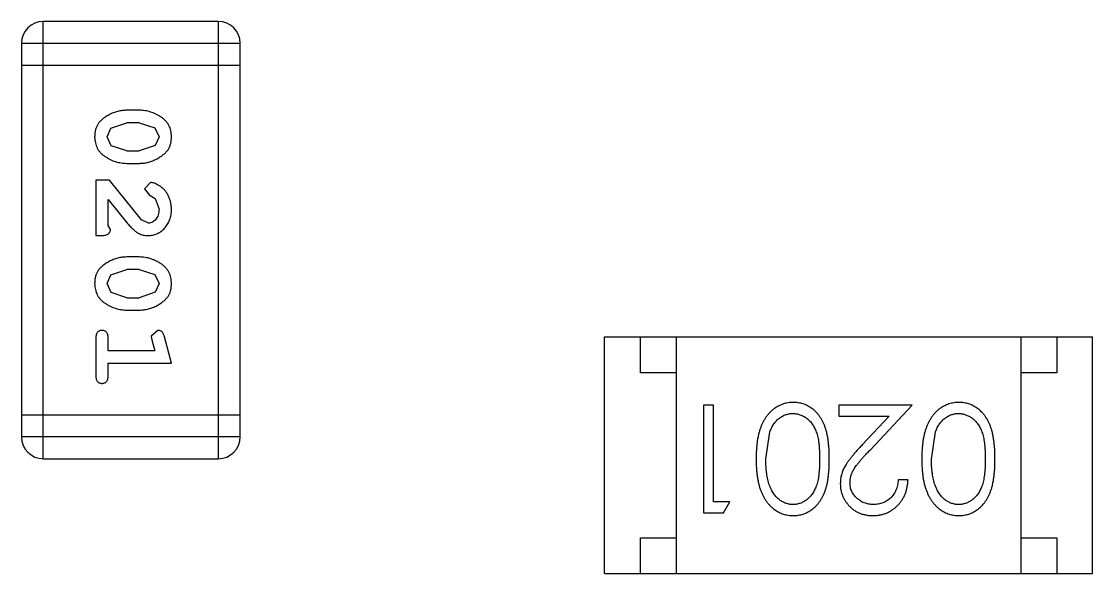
# Model space of a CAD drawing. Header units: inches. Extents: x 4.1 to 94, y -51.8 to -2.2.
# Drawn here: x 74.902 to 76.394, y -24.73 to -23.96 of the extents above; entities that cross this region are included whole.
import ezdxf

# ---------------------------------------------------------------- set-up
doc = ezdxf.new("R2010")
doc.units = ezdxf.units.IN
doc.header["$LTSCALE"] = 1.21
doc.header["$MEASUREMENT"] = 0
doc.layers.get('0').update_dxf_attribs({"linetype": 'CONTINUOUS'})

msp = doc.modelspace()

# ---------------------------------------------------------------- linework, layer by layer
at = {"color": 7, "linetype": 'Continuous'}
for p, q in [((74.9324, -24.5699), (74.9324, -23.9603)), ((75.1762, -23.9603), (74.9324, -23.9603)), ((75.1762, -23.9603), (75.1762, -24.5699)), ((74.9019, -23.9908), (74.9019, -24.5394)), ((74.9019, -23.9908), (75.2067, -23.9908)), ((75.2067, -24.5394), (75.2067, -23.9908)), ((74.9019, -24.0213), (75.2067, -24.0213)), ((75.0663, -24.0842), (75.0486, -24.0842)), ((75.0265, -24.1092), (75.0488, -24.1015)), ((75.066, -24.1015), (75.0488, -24.1015)), ((75.066, -24.1015), (75.0878, -24.1088)), ((75.0213, -24.1213), (75.0265, -24.1092)), ((75.0878, -24.1088), (75.0936, -24.1211)), ((75.0271, -24.1336), (75.0213, -24.1213)), ((75.0936, -24.1211), (75.0883, -24.1333)), ((75.0488, -24.1408), (75.0271, -24.1336)), ((75.0488, -24.1408), (75.066, -24.1408)), ((75.0883, -24.1333), (75.066, -24.1408)), ((75.0486, -24.1582), (75.0663, -24.1582)), ((75.0055, -24.1817), (75.0055, -24.2588)), ((75.0244, -24.1817), (75.0055, -24.1817)), ((75.0694, -24.2368), (75.0244, -24.1817)), ((75.0816, -24.1849), (75.0732, -24.1937)), ((75.0732, -24.1937), (75.0797, -24.2022)), ((75.0797, -24.2022), (75.0882, -24.2072)), ((75.0228, -24.2447), (75.0228, -24.2085)), ((75.0228, -24.2085), (75.0499, -24.2421)), ((75.0882, -24.2072), (75.0936, -24.222)), ((75.026, -24.2502), (75.0228, -24.2447)), ((75.0791, -24.2415), (75.0694, -24.2368)), ((75.0055, -24.2588), (75.0134, -24.2588)), ((75.0663, -24.2887), (75.0486, -24.2887)), ((75.0265, -24.3137), (75.0488, -24.306)), ((75.066, -24.306), (75.0488, -24.306)), ((75.066, -24.306), (75.0878, -24.3133)), ((75.0213, -24.3258), (75.0265, -24.3137)), ((75.0878, -24.3133), (75.0936, -24.3256)), ((75.0271, -24.3381), (75.0213, -24.3258)), ((75.0488, -24.3454), (75.0271, -24.3381)), ((75.0883, -24.3378), (75.066, -24.3454)), ((75.0936, -24.3256), (75.0883, -24.3378)), ((75.0488, -24.3454), (75.066, -24.3454)), ((75.0486, -24.3627), (75.0663, -24.3627)), ((75.0919, -24.391), (75.0826, -24.3989)), ((75.0826, -24.3989), (75.0836, -24.4043)), ((75.1109, -24.4366), (75.101, -24.4)), ((75.7143, -24.73), (75.7143, -24.4)), ((75.7143, -24.4), (76.3943, -24.4)), ((75.7643, -24.45), (75.7643, -24.4)), ((75.8143, -24.4), (75.8143, -24.73)), ((76.2943, -24.4), (76.2943, -24.73)), ((76.3443, -24.4), (76.3443, -24.45)), ((76.3943, -24.73), (76.3943, -24.4)), ((75.0055, -24.402), (75.0055, -24.4539)), ((75.0228, -24.4193), (75.0228, -24.402)), ((75.0836, -24.4043), (75.0878, -24.4193)), ((75.0878, -24.4193), (75.0228, -24.4193)), ((75.0228, -24.4539), (75.0228, -24.4366)), ((75.0228, -24.4366), (75.1109, -24.4366)), ((75.8143, -24.45), (75.7643, -24.45)), ((76.3443, -24.45), (76.2943, -24.45)), ((75.8524, -24.4953), (75.8524, -24.6453)), ((75.8659, -24.4953), (75.8524, -24.4953)), ((75.8659, -24.6299), (75.8659, -24.4953)), ((76.0409, -24.4953), (76.0409, -24.5107)), ((76.1428, -24.4953), (76.0409, -24.4953)), ((76.0847, -24.5574), (76.1428, -24.4953)), ((75.2067, -24.509), (74.9019, -24.509)), ((76.0409, -24.5107), (76.1107, -24.5107)), ((76.1107, -24.5107), (76.0732, -24.5507)), ((75.939, -24.5703), (75.9447, -24.5326)), ((76.1698, -24.5703), (76.1754, -24.5326)), ((75.2067, -24.5394), (74.9019, -24.5394)), ((74.9324, -24.5699), (75.1762, -24.5699)), ((76.1371, -24.5991), (76.1236, -24.5991)), ((75.889, -24.6299), (75.8659, -24.6299)), ((75.8802, -24.6453), (75.889, -24.6299)), ((75.8524, -24.6453), (75.8802, -24.6453)), ((75.7643, -24.73), (75.7643, -24.68)), ((75.7643, -24.68), (75.8143, -24.68)), ((76.2943, -24.68), (76.3443, -24.68)), ((76.3443, -24.68), (76.3443, -24.73)), ((75.7143, -24.73), (76.3943, -24.73))]:
    msp.add_line(p, q, dxfattribs=at)
for centre, start, end in [((74.9324, -23.9908), 90, 180), ((75.1762, -23.9908), 0, 90), ((74.9324, -24.5394), 180, 270), ((75.1762, -24.5394), 270, 0)]:
    msp.add_arc(centre, 0.0305, start, end, dxfattribs=at)
for points, knots in [([(75.0486, -24.0842), (75.0475, -24.0842), (75.0454, -24.0843), (75.0422, -24.0846), (75.0391, -24.0851), (75.036, -24.0858), (75.0329, -24.0866), (75.0299, -24.0878), (75.027, -24.089), (75.0241, -24.0905), (75.0213, -24.0921), (75.0188, -24.0937), (75.0165, -24.0953), (75.0144, -24.097), (75.0125, -24.0987), (75.0109, -24.1004), (75.0094, -24.1021), (75.0078, -24.1045), (75.0062, -24.1077), (75.0049, -24.1119), (75.0041, -24.1164), (75.004, -24.1196), (75.0039, -24.1213)], [0, 0, 0, 0, 0.049886, 0.09882, 0.148132, 0.19689, 0.246038, 0.295176, 0.345305, 0.395692, 0.445312, 0.491875, 0.535813, 0.577009, 0.616081, 0.652689, 0.687585, 0.720206, 0.785062, 0.85223, 0.923759, 1, 1, 1, 1]), ([(75.1109, -24.121), (75.1109, -24.1196), (75.1108, -24.1168), (75.1101, -24.1127), (75.109, -24.1088), (75.1074, -24.1053), (75.1053, -24.102), (75.1028, -24.0989), (75.0999, -24.0961), (75.0965, -24.0937), (75.0929, -24.0915), (75.0892, -24.0895), (75.0855, -24.0879), (75.0817, -24.0866), (75.0779, -24.0855), (75.0741, -24.0848), (75.0702, -24.0843), (75.0676, -24.0842), (75.0663, -24.0842)], [0, 0, 0, 0, 0.06692, 0.130834, 0.19258, 0.252759, 0.312631, 0.373411, 0.436359, 0.501894, 0.568244, 0.632472, 0.69556, 0.757163, 0.818592, 0.878885, 0.939235, 1, 1, 1, 1]), ([(75.0039, -24.1213), (75.004, -24.1227), (75.0041, -24.1255), (75.0048, -24.1296), (75.0059, -24.1334), (75.0075, -24.137), (75.0095, -24.1404), (75.012, -24.1434), (75.015, -24.1462), (75.0184, -24.1486), (75.022, -24.1508), (75.0256, -24.1528), (75.0294, -24.1545), (75.0331, -24.1558), (75.0369, -24.1568), (75.0408, -24.1576), (75.0447, -24.1581), (75.0473, -24.1581), (75.0486, -24.1582)], [0, 0, 0, 0, 0.067217, 0.131051, 0.19272, 0.252824, 0.312745, 0.373449, 0.436041, 0.501494, 0.567761, 0.632087, 0.695096, 0.757109, 0.817993, 0.878657, 0.939311, 1, 1, 1, 1]), ([(75.0663, -24.1582), (75.0674, -24.1581), (75.0695, -24.1581), (75.0727, -24.1578), (75.0759, -24.1573), (75.079, -24.1566), (75.082, -24.1557), (75.085, -24.1546), (75.088, -24.1533), (75.0909, -24.1518), (75.0936, -24.1502), (75.0962, -24.1485), (75.0985, -24.1469), (75.1006, -24.1452), (75.1024, -24.1435), (75.1041, -24.1418), (75.1055, -24.1401), (75.1071, -24.1377), (75.1087, -24.1345), (75.11, -24.1303), (75.1108, -24.1258), (75.1109, -24.1226), (75.1109, -24.121)], [0, 0, 0, 0, 0.049855, 0.099516, 0.148482, 0.19758, 0.246804, 0.296268, 0.346517, 0.397047, 0.446826, 0.49336, 0.537801, 0.579207, 0.617974, 0.654833, 0.689171, 0.722088, 0.786392, 0.853518, 0.924186, 1, 1, 1, 1]), ([(75.1109, -24.2222), (75.1109, -24.2205), (75.1107, -24.2171), (75.1099, -24.2122), (75.1085, -24.2074), (75.1065, -24.2029), (75.1041, -24.1988), (75.1012, -24.1951), (75.0979, -24.192), (75.0944, -24.1895), (75.0908, -24.1875), (75.0875, -24.186), (75.0844, -24.1851), (75.0825, -24.185), (75.0816, -24.1849)], [0, 0, 0, 0, 0.098286, 0.193983, 0.289056, 0.384352, 0.477435, 0.566197, 0.652355, 0.737986, 0.818188, 0.887401, 0.94802, 1, 1, 1, 1]), ([(75.0782, -24.2588), (75.0793, -24.2588), (75.0815, -24.2587), (75.0847, -24.2583), (75.0878, -24.2574), (75.0908, -24.2563), (75.0936, -24.2548), (75.0964, -24.2531), (75.0989, -24.251), (75.1014, -24.2486), (75.1036, -24.2459), (75.1056, -24.2431), (75.1072, -24.24), (75.1086, -24.2368), (75.1096, -24.2334), (75.1104, -24.2298), (75.1108, -24.226), (75.1109, -24.2235), (75.1109, -24.2222)], [0, 0, 0, 0, 0.060981, 0.120256, 0.178148, 0.236115, 0.293993, 0.352864, 0.413358, 0.476056, 0.539296, 0.602396, 0.665116, 0.728325, 0.792919, 0.859317, 0.928302, 1, 1, 1, 1]), ([(75.0936, -24.222), (75.0936, -24.2234), (75.0935, -24.2261), (75.0926, -24.2299), (75.0913, -24.2333), (75.0893, -24.2362), (75.0871, -24.2385), (75.0846, -24.2403), (75.0819, -24.2413), (75.08, -24.2415), (75.0791, -24.2415)], [0, 0, 0, 0, 0.156344, 0.299348, 0.4327, 0.561, 0.682299, 0.791883, 0.89611, 1, 1, 1, 1]), ([(75.0134, -24.2588), (75.0145, -24.2588), (75.0164, -24.2588), (75.0191, -24.2583), (75.0214, -24.2577), (75.0231, -24.2566), (75.0244, -24.2553), (75.0253, -24.2538), (75.0259, -24.252), (75.0259, -24.2508), (75.026, -24.2502)], [0, 0, 0, 0, 0.1844, 0.34094, 0.473574, 0.586824, 0.690029, 0.789175, 0.890445, 1, 1, 1, 1]), ([(75.0499, -24.2421), (75.0506, -24.243), (75.0521, -24.2446), (75.0543, -24.247), (75.0565, -24.2491), (75.0584, -24.251), (75.0603, -24.2526), (75.0621, -24.254), (75.0637, -24.2551), (75.0658, -24.2562), (75.0683, -24.2573), (75.0715, -24.2582), (75.0748, -24.2587), (75.077, -24.2588), (75.0782, -24.2588)], [0, 0, 0, 0, 0.103002, 0.197728, 0.285279, 0.365235, 0.437224, 0.502446, 0.560545, 0.611446, 0.707576, 0.80349, 0.900532, 1, 1, 1, 1]), ([(75.0486, -24.2887), (75.0475, -24.2887), (75.0454, -24.2888), (75.0422, -24.2891), (75.0391, -24.2896), (75.036, -24.2903), (75.0329, -24.2911), (75.0299, -24.2923), (75.027, -24.2935), (75.0241, -24.295), (75.0213, -24.2966), (75.0188, -24.2982), (75.0165, -24.2999), (75.0144, -24.3015), (75.0125, -24.3032), (75.0109, -24.3049), (75.0094, -24.3066), (75.0078, -24.309), (75.0062, -24.3122), (75.0049, -24.3164), (75.0041, -24.3209), (75.004, -24.3241), (75.0039, -24.3258)], [0, 0, 0, 0, 0.049886, 0.09882, 0.148132, 0.19689, 0.246038, 0.295176, 0.345305, 0.395692, 0.445312, 0.491875, 0.535813, 0.577009, 0.616081, 0.652689, 0.687585, 0.720206, 0.785062, 0.85223, 0.923759, 1, 1, 1, 1]), ([(75.1109, -24.3255), (75.1109, -24.3241), (75.1108, -24.3213), (75.1101, -24.3172), (75.109, -24.3134), (75.1074, -24.3098), (75.1053, -24.3065), (75.1028, -24.3034), (75.0999, -24.3006), (75.0965, -24.2982), (75.0929, -24.296), (75.0892, -24.2941), (75.0855, -24.2924), (75.0817, -24.2911), (75.0779, -24.29), (75.0741, -24.2893), (75.0702, -24.2888), (75.0676, -24.2888), (75.0663, -24.2887)], [0, 0, 0, 0, 0.06692, 0.130834, 0.19258, 0.252759, 0.312631, 0.373411, 0.436359, 0.501894, 0.568244, 0.632472, 0.69556, 0.757163, 0.818592, 0.878885, 0.939235, 1, 1, 1, 1]), ([(75.0039, -24.3258), (75.004, -24.3272), (75.0041, -24.33), (75.0048, -24.3341), (75.0059, -24.338), (75.0075, -24.3415), (75.0095, -24.3449), (75.012, -24.3479), (75.015, -24.3507), (75.0184, -24.3532), (75.022, -24.3554), (75.0256, -24.3573), (75.0294, -24.359), (75.0331, -24.3603), (75.0369, -24.3613), (75.0408, -24.3621), (75.0447, -24.3626), (75.0473, -24.3626), (75.0486, -24.3627)], [0, 0, 0, 0, 0.067217, 0.131051, 0.19272, 0.252824, 0.312745, 0.373449, 0.436041, 0.501494, 0.567761, 0.632087, 0.695096, 0.757109, 0.817993, 0.878657, 0.939311, 1, 1, 1, 1]), ([(75.0663, -24.3627), (75.0674, -24.3626), (75.0695, -24.3626), (75.0727, -24.3623), (75.0759, -24.3618), (75.079, -24.3611), (75.082, -24.3602), (75.085, -24.3591), (75.088, -24.3578), (75.0909, -24.3563), (75.0936, -24.3547), (75.0962, -24.3531), (75.0985, -24.3514), (75.1006, -24.3497), (75.1024, -24.348), (75.1041, -24.3463), (75.1055, -24.3446), (75.1071, -24.3422), (75.1087, -24.339), (75.11, -24.3349), (75.1108, -24.3303), (75.1109, -24.3272), (75.1109, -24.3255)], [0, 0, 0, 0, 0.049855, 0.099516, 0.148482, 0.19758, 0.246804, 0.296268, 0.346517, 0.397047, 0.446826, 0.49336, 0.537801, 0.579207, 0.617974, 0.654833, 0.689171, 0.722088, 0.786392, 0.853518, 0.924186, 1, 1, 1, 1]), ([(75.0142, -24.391), (75.0136, -24.391), (75.0124, -24.3911), (75.0107, -24.3916), (75.0092, -24.3924), (75.0078, -24.3936), (75.0068, -24.3951), (75.0061, -24.3971), (75.0056, -24.3994), (75.0055, -24.4011), (75.0055, -24.402)], [0, 0, 0, 0, 0.115051, 0.223278, 0.329269, 0.437893, 0.554681, 0.682591, 0.83103, 1, 1, 1, 1]), ([(75.0228, -24.402), (75.0228, -24.4011), (75.0228, -24.3994), (75.0223, -24.3971), (75.0215, -24.3951), (75.0205, -24.3936), (75.0191, -24.3924), (75.0177, -24.3916), (75.016, -24.3911), (75.0148, -24.391), (75.0142, -24.391)], [0, 0, 0, 0, 0.169102, 0.317658, 0.446239, 0.563118, 0.671828, 0.776546, 0.884858, 1, 1, 1, 1]), ([(75.101, -24.4), (75.1008, -24.3992), (75.1003, -24.3976), (75.0995, -24.3955), (75.0986, -24.3939), (75.0975, -24.3927), (75.0964, -24.3919), (75.095, -24.3914), (75.0935, -24.391), (75.0924, -24.391), (75.0919, -24.391)], [0, 0, 0, 0, 0.187321, 0.344927, 0.475328, 0.579604, 0.674244, 0.773631, 0.882025, 1, 1, 1, 1]), ([(75.0055, -24.4539), (75.0055, -24.4548), (75.0056, -24.4565), (75.0061, -24.4588), (75.0068, -24.4608), (75.0079, -24.4623), (75.0092, -24.4635), (75.0107, -24.4643), (75.0124, -24.4648), (75.0136, -24.4649), (75.0142, -24.4649)], [0, 0, 0, 0, 0.169012, 0.317488, 0.445429, 0.560977, 0.67065, 0.776666, 0.88492, 1, 1, 1, 1]), ([(75.0142, -24.4649), (75.0148, -24.4649), (75.016, -24.4648), (75.0176, -24.4643), (75.0191, -24.4635), (75.0205, -24.4623), (75.0216, -24.4608), (75.0223, -24.4588), (75.0228, -24.4565), (75.0228, -24.4548), (75.0228, -24.4539)], [0, 0, 0, 0, 0.11517, 0.223509, 0.328254, 0.438012, 0.553651, 0.682263, 0.830856, 1, 1, 1, 1]), ([(75.9773, -24.4914), (75.9761, -24.4915), (75.9737, -24.4915), (75.9702, -24.4919), (75.9668, -24.4926), (75.9634, -24.4935), (75.9602, -24.4948), (75.957, -24.4962), (75.9539, -24.4979), (75.9509, -24.4999), (75.948, -24.5022), (75.9453, -24.5047), (75.9426, -24.5075), (75.9402, -24.5105), (75.938, -24.5138), (75.9359, -24.5174), (75.934, -24.5212), (75.9322, -24.5253), (75.9306, -24.5296), (75.9293, -24.5344), (75.9281, -24.5395), (75.9271, -24.5449), (75.9264, -24.5508), (75.9259, -24.5569), (75.9256, -24.5635), (75.9256, -24.5679), (75.9255, -24.5702)], [0, 0, 0, 0, 0.033824, 0.067298, 0.10028, 0.133019, 0.165736, 0.198792, 0.232372, 0.266409, 0.301016, 0.336196, 0.371972, 0.408574, 0.446394, 0.485225, 0.525372, 0.567224, 0.611081, 0.65775, 0.70702, 0.759235, 0.814484, 0.873227, 0.934937, 1, 1, 1, 1]), ([(76.0274, -24.5702), (76.0274, -24.5678), (76.0274, -24.5632), (76.0271, -24.5564), (76.0266, -24.5501), (76.0259, -24.5441), (76.025, -24.5386), (76.0239, -24.5335), (76.0226, -24.5287), (76.0211, -24.5244), (76.0194, -24.5204), (76.0175, -24.5167), (76.0155, -24.5132), (76.0133, -24.51), (76.011, -24.507), (76.0086, -24.5043), (76.0059, -24.5019), (76.0031, -24.4997), (76.0002, -24.4978), (75.9972, -24.4961), (75.9941, -24.4946), (75.9909, -24.4935), (75.9876, -24.4926), (75.9843, -24.4919), (75.9808, -24.4915), (75.9785, -24.4915), (75.9773, -24.4914)], [0, 0, 0, 0, 0.068113, 0.132564, 0.193427, 0.250218, 0.303569, 0.353576, 0.400235, 0.443586, 0.484619, 0.524292, 0.56238, 0.599049, 0.63494, 0.669782, 0.704009, 0.737842, 0.771098, 0.803896, 0.836415, 0.868639, 0.900715, 0.933378, 0.966213, 1, 1, 1, 1]), ([(76.2081, -24.4914), (76.2069, -24.4915), (76.2045, -24.4915), (76.201, -24.4919), (76.1975, -24.4926), (76.1942, -24.4935), (76.1909, -24.4948), (76.1877, -24.4962), (76.1847, -24.4979), (76.1816, -24.4999), (76.1787, -24.5022), (76.176, -24.5047), (76.1734, -24.5075), (76.171, -24.5105), (76.1688, -24.5138), (76.1667, -24.5174), (76.1648, -24.5212), (76.163, -24.5253), (76.1614, -24.5296), (76.1601, -24.5344), (76.1589, -24.5395), (76.1579, -24.5449), (76.1572, -24.5508), (76.1567, -24.5569), (76.1564, -24.5635), (76.1563, -24.5679), (76.1563, -24.5702)], [0, 0, 0, 0, 0.033824, 0.067298, 0.10028, 0.133019, 0.165736, 0.198792, 0.232372, 0.266409, 0.301016, 0.336196, 0.371972, 0.408574, 0.446394, 0.485225, 0.525372, 0.567224, 0.611081, 0.65775, 0.70702, 0.759235, 0.814484, 0.873227, 0.934937, 1, 1, 1, 1]), ([(76.2582, -24.5702), (76.2582, -24.5678), (76.2582, -24.5632), (76.2579, -24.5564), (76.2574, -24.5501), (76.2566, -24.5441), (76.2557, -24.5386), (76.2547, -24.5335), (76.2534, -24.5287), (76.2519, -24.5244), (76.2502, -24.5204), (76.2483, -24.5167), (76.2463, -24.5132), (76.2441, -24.51), (76.2418, -24.507), (76.2393, -24.5043), (76.2367, -24.5019), (76.2339, -24.4997), (76.231, -24.4978), (76.228, -24.4961), (76.2249, -24.4946), (76.2217, -24.4935), (76.2184, -24.4926), (76.215, -24.4919), (76.2116, -24.4915), (76.2092, -24.4915), (76.2081, -24.4914)], [0, 0, 0, 0, 0.068113, 0.132564, 0.193427, 0.250218, 0.303569, 0.353576, 0.400235, 0.443586, 0.484619, 0.524292, 0.56238, 0.599049, 0.63494, 0.669782, 0.704009, 0.737842, 0.771098, 0.803896, 0.836415, 0.868639, 0.900715, 0.933378, 0.966213, 1, 1, 1, 1]), ([(75.9447, -24.5326), (75.9451, -24.5315), (75.9458, -24.5295), (75.9471, -24.5266), (75.9486, -24.5238), (75.9502, -24.5213), (75.952, -24.519), (75.9538, -24.5169), (75.9558, -24.5149), (75.9586, -24.5127), (75.9623, -24.5103), (75.967, -24.5084), (75.9719, -24.507), (75.9752, -24.5069), (75.9768, -24.5068)], [0, 0, 0, 0, 0.075949, 0.148549, 0.218996, 0.286119, 0.351826, 0.416074, 0.478265, 0.540325, 0.660405, 0.774606, 0.887187, 1, 1, 1, 1]), ([(75.9768, -24.5068), (75.9785, -24.5069), (75.9818, -24.5071), (75.9867, -24.5084), (75.9914, -24.5105), (75.9952, -24.5128), (75.998, -24.5151), (76.0001, -24.5171), (76.002, -24.5192), (76.0038, -24.5215), (76.0054, -24.524), (76.0068, -24.5267), (76.0082, -24.5296), (76.0094, -24.5328), (76.0105, -24.5362), (76.0115, -24.5399), (76.0122, -24.5441), (76.0129, -24.5486), (76.0134, -24.5535), (76.0137, -24.5587), (76.014, -24.5644), (76.014, -24.5683), (76.014, -24.5703)], [0, 0, 0, 0, 0.060034, 0.120278, 0.182348, 0.247919, 0.281641, 0.315701, 0.350322, 0.385703, 0.421819, 0.459196, 0.497866, 0.538301, 0.58121, 0.628183, 0.679403, 0.734699, 0.794074, 0.858416, 0.927049, 1, 1, 1, 1]), ([(76.1754, -24.5326), (76.1758, -24.5315), (76.1766, -24.5295), (76.1779, -24.5266), (76.1794, -24.5238), (76.181, -24.5213), (76.1827, -24.519), (76.1846, -24.5169), (76.1866, -24.5149), (76.1894, -24.5127), (76.1931, -24.5103), (76.1978, -24.5084), (76.2026, -24.507), (76.206, -24.5069), (76.2076, -24.5068)], [0, 0, 0, 0, 0.075949, 0.148549, 0.218996, 0.286119, 0.351826, 0.416074, 0.478265, 0.540325, 0.660405, 0.774606, 0.887187, 1, 1, 1, 1]), ([(76.2076, -24.5068), (76.2093, -24.5069), (76.2126, -24.5071), (76.2174, -24.5084), (76.2222, -24.5105), (76.2259, -24.5128), (76.2288, -24.5151), (76.2309, -24.5171), (76.2327, -24.5192), (76.2345, -24.5215), (76.2362, -24.524), (76.2376, -24.5267), (76.239, -24.5296), (76.2402, -24.5328), (76.2413, -24.5362), (76.2422, -24.5399), (76.243, -24.5441), (76.2437, -24.5486), (76.2441, -24.5535), (76.2445, -24.5587), (76.2447, -24.5644), (76.2447, -24.5683), (76.2448, -24.5703)], [0, 0, 0, 0, 0.060034, 0.120278, 0.182348, 0.247919, 0.281641, 0.315701, 0.350322, 0.385703, 0.421819, 0.459196, 0.497866, 0.538301, 0.58121, 0.628183, 0.679403, 0.734699, 0.794074, 0.858416, 0.927049, 1, 1, 1, 1]), ([(76.0732, -24.5507), (76.0717, -24.5523), (76.069, -24.5552), (76.065, -24.5596), (76.0615, -24.5637), (76.0583, -24.5676), (76.0554, -24.5712), (76.053, -24.5746), (76.0508, -24.5778), (76.0485, -24.5816), (76.0462, -24.5863), (76.0443, -24.5922), (76.043, -24.5983), (76.0429, -24.6025), (76.0428, -24.6045)], [0, 0, 0, 0, 0.09953, 0.192079, 0.277712, 0.357454, 0.429648, 0.495771, 0.555538, 0.608657, 0.707578, 0.804328, 0.901298, 1, 1, 1, 1]), ([(76.0563, -24.6033), (76.0564, -24.6017), (76.0565, -24.5985), (76.0575, -24.5937), (76.0592, -24.589), (76.0612, -24.5852), (76.0632, -24.5821), (76.0651, -24.5794), (76.0675, -24.5765), (76.0701, -24.5732), (76.0732, -24.5697), (76.0767, -24.5658), (76.0805, -24.5617), (76.0832, -24.5588), (76.0847, -24.5574)], [0, 0, 0, 0, 0.088014, 0.174976, 0.2638, 0.355443, 0.406413, 0.465519, 0.533076, 0.609353, 0.693899, 0.787171, 0.889197, 1, 1, 1, 1]), ([(75.9255, -24.5702), (75.9256, -24.5725), (75.9256, -24.577), (75.9259, -24.5836), (75.9264, -24.5898), (75.9272, -24.5956), (75.9281, -24.6011), (75.9293, -24.6062), (75.9307, -24.611), (75.9323, -24.6154), (75.9341, -24.6195), (75.936, -24.6233), (75.9382, -24.6269), (75.9404, -24.6302), (75.9428, -24.6332), (75.9454, -24.636), (75.9481, -24.6385), (75.951, -24.6407), (75.9539, -24.6427), (75.957, -24.6444), (75.9602, -24.6459), (75.9635, -24.6471), (75.9668, -24.648), (75.9702, -24.6487), (75.9737, -24.6491), (75.9761, -24.6491), (75.9773, -24.6491)], [0, 0, 0, 0, 0.065278, 0.127205, 0.186168, 0.241675, 0.294115, 0.343609, 0.390387, 0.434463, 0.476646, 0.517002, 0.555936, 0.593716, 0.630057, 0.665601, 0.700745, 0.734917, 0.768681, 0.802087, 0.834849, 0.867433, 0.900138, 0.932806, 0.966212, 1, 1, 1, 1]), ([(75.9768, -24.6338), (75.9752, -24.6337), (75.9719, -24.6335), (75.9671, -24.6323), (75.9624, -24.6301), (75.9587, -24.6278), (75.9558, -24.6255), (75.9537, -24.6235), (75.9518, -24.6213), (75.95, -24.6188), (75.9483, -24.6161), (75.9467, -24.6131), (75.9453, -24.6099), (75.944, -24.6065), (75.9428, -24.6028), (75.9417, -24.5989), (75.9409, -24.5948), (75.9402, -24.5904), (75.9397, -24.5857), (75.9392, -24.5808), (75.9391, -24.5756), (75.939, -24.5721), (75.939, -24.5703)], [0, 0, 0, 0, 0.059689, 0.119507, 0.181075, 0.246162, 0.279894, 0.314468, 0.350403, 0.387474, 0.426147, 0.466624, 0.508745, 0.553328, 0.600058, 0.649177, 0.700552, 0.754894, 0.811825, 0.871514, 0.934319, 1, 1, 1, 1]), ([(76.014, -24.5703), (76.014, -24.5723), (76.014, -24.5762), (76.0137, -24.5819), (76.0134, -24.5872), (76.0128, -24.5921), (76.0123, -24.5966), (76.0114, -24.6007), (76.0105, -24.6045), (76.0094, -24.6079), (76.0082, -24.611), (76.0068, -24.6139), (76.0053, -24.6166), (76.0037, -24.6191), (76.0019, -24.6214), (76.0001, -24.6236), (75.998, -24.6255), (75.9952, -24.6278), (75.9914, -24.6301), (75.9867, -24.6323), (75.9818, -24.6335), (75.9785, -24.6337), (75.9768, -24.6338)], [0, 0, 0, 0, 0.073302, 0.142286, 0.206253, 0.266017, 0.321612, 0.372532, 0.419497, 0.462398, 0.502825, 0.541489, 0.579034, 0.615143, 0.650298, 0.684912, 0.718701, 0.752189, 0.817245, 0.879117, 0.939613, 1, 1, 1, 1]), ([(75.9773, -24.6491), (75.9785, -24.6491), (75.9808, -24.6491), (75.9843, -24.6487), (75.9876, -24.648), (75.9909, -24.6471), (75.9941, -24.6459), (75.9973, -24.6444), (76.0003, -24.6427), (76.0032, -24.6408), (76.006, -24.6386), (76.0087, -24.6361), (76.0112, -24.6334), (76.0135, -24.6304), (76.0157, -24.6272), (76.0177, -24.6238), (76.0195, -24.6201), (76.0212, -24.6161), (76.0227, -24.6118), (76.0239, -24.6071), (76.0251, -24.602), (76.0259, -24.5965), (76.0266, -24.5905), (76.0271, -24.5841), (76.0274, -24.5773), (76.0274, -24.5726), (76.0274, -24.5702)], [0, 0, 0, 0, 0.033742, 0.066533, 0.099153, 0.13154, 0.164087, 0.196563, 0.229707, 0.263315, 0.297504, 0.331686, 0.366482, 0.4021, 0.438958, 0.476748, 0.515985, 0.556589, 0.599519, 0.645765, 0.695487, 0.748721, 0.805687, 0.866754, 0.931405, 1, 1, 1, 1]), ([(76.1563, -24.5702), (76.1563, -24.5725), (76.1564, -24.577), (76.1567, -24.5836), (76.1572, -24.5898), (76.1579, -24.5956), (76.1589, -24.6011), (76.1601, -24.6062), (76.1615, -24.611), (76.1631, -24.6154), (76.1649, -24.6195), (76.1668, -24.6233), (76.1689, -24.6269), (76.1712, -24.6302), (76.1736, -24.6332), (76.1761, -24.636), (76.1789, -24.6385), (76.1817, -24.6407), (76.1847, -24.6427), (76.1878, -24.6444), (76.191, -24.6459), (76.1942, -24.6471), (76.1976, -24.648), (76.201, -24.6487), (76.2045, -24.6491), (76.2069, -24.6491), (76.2081, -24.6491)], [0, 0, 0, 0, 0.065278, 0.127205, 0.186168, 0.241675, 0.294115, 0.343609, 0.390387, 0.434463, 0.476646, 0.517002, 0.555936, 0.593716, 0.630057, 0.665601, 0.700745, 0.734917, 0.768681, 0.802087, 0.834849, 0.867433, 0.900138, 0.932806, 0.966212, 1, 1, 1, 1]), ([(76.2076, -24.6338), (76.206, -24.6337), (76.2027, -24.6335), (76.1978, -24.6323), (76.1932, -24.6301), (76.1894, -24.6278), (76.1866, -24.6255), (76.1845, -24.6235), (76.1826, -24.6213), (76.1808, -24.6188), (76.1791, -24.6161), (76.1775, -24.6131), (76.1761, -24.6099), (76.1747, -24.6065), (76.1736, -24.6028), (76.1725, -24.5989), (76.1717, -24.5948), (76.171, -24.5904), (76.1705, -24.5857), (76.17, -24.5808), (76.1698, -24.5756), (76.1698, -24.5721), (76.1698, -24.5703)], [0, 0, 0, 0, 0.059689, 0.119507, 0.181075, 0.246162, 0.279894, 0.314468, 0.350403, 0.387474, 0.426147, 0.466624, 0.508745, 0.553328, 0.600058, 0.649177, 0.700552, 0.754894, 0.811825, 0.871514, 0.934319, 1, 1, 1, 1]), ([(76.2448, -24.5703), (76.2447, -24.5723), (76.2447, -24.5762), (76.2445, -24.5819), (76.2441, -24.5872), (76.2436, -24.5921), (76.243, -24.5966), (76.2422, -24.6007), (76.2413, -24.6045), (76.2402, -24.6079), (76.2389, -24.611), (76.2376, -24.6139), (76.2361, -24.6166), (76.2345, -24.6191), (76.2327, -24.6214), (76.2308, -24.6236), (76.2288, -24.6255), (76.2259, -24.6278), (76.2222, -24.6301), (76.2175, -24.6323), (76.2126, -24.6335), (76.2093, -24.6337), (76.2076, -24.6338)], [0, 0, 0, 0, 0.073302, 0.142286, 0.206253, 0.266017, 0.321612, 0.372532, 0.419497, 0.462398, 0.502825, 0.541489, 0.579034, 0.615143, 0.650298, 0.684912, 0.718701, 0.752189, 0.817245, 0.879117, 0.939613, 1, 1, 1, 1]), ([(76.2081, -24.6491), (76.2092, -24.6491), (76.2116, -24.6491), (76.215, -24.6487), (76.2184, -24.648), (76.2217, -24.6471), (76.2249, -24.6459), (76.228, -24.6444), (76.2311, -24.6427), (76.234, -24.6408), (76.2368, -24.6386), (76.2395, -24.6361), (76.2419, -24.6334), (76.2443, -24.6304), (76.2464, -24.6272), (76.2485, -24.6238), (76.2503, -24.6201), (76.2519, -24.6161), (76.2534, -24.6118), (76.2547, -24.6071), (76.2558, -24.602), (76.2567, -24.5965), (76.2574, -24.5905), (76.2579, -24.5841), (76.2582, -24.5773), (76.2582, -24.5726), (76.2582, -24.5702)], [0, 0, 0, 0, 0.033742, 0.066533, 0.099153, 0.13154, 0.164087, 0.196563, 0.229707, 0.263315, 0.297504, 0.331686, 0.366482, 0.4021, 0.438958, 0.476748, 0.515985, 0.556589, 0.599519, 0.645765, 0.695487, 0.748721, 0.805687, 0.866754, 0.931405, 1, 1, 1, 1]), ([(76.0428, -24.6045), (76.0429, -24.606), (76.043, -24.6089), (76.0435, -24.6133), (76.0445, -24.6174), (76.0459, -24.6214), (76.0477, -24.6253), (76.0499, -24.629), (76.0524, -24.6325), (76.0553, -24.6359), (76.0585, -24.639), (76.0621, -24.6417), (76.0658, -24.644), (76.0698, -24.6459), (76.0741, -24.6474), (76.0785, -24.6484), (76.0833, -24.649), (76.0865, -24.6491), (76.0881, -24.6491)], [0, 0, 0, 0, 0.06271, 0.123347, 0.183401, 0.242828, 0.302097, 0.36242, 0.423725, 0.487032, 0.550491, 0.612709, 0.674265, 0.73617, 0.799211, 0.863483, 0.930525, 1, 1, 1, 1]), ([(76.0888, -24.6338), (76.0877, -24.6337), (76.0855, -24.6337), (76.0823, -24.6332), (76.0792, -24.6325), (76.0762, -24.6315), (76.0734, -24.6303), (76.0707, -24.6287), (76.0681, -24.6269), (76.0657, -24.6248), (76.0635, -24.6225), (76.0616, -24.6201), (76.0599, -24.6176), (76.0586, -24.615), (76.0576, -24.6122), (76.0568, -24.6093), (76.0564, -24.6064), (76.0563, -24.6044), (76.0563, -24.6033)], [0, 0, 0, 0, 0.068027, 0.133505, 0.19695, 0.26027, 0.322741, 0.384982, 0.448465, 0.513424, 0.578224, 0.640011, 0.700094, 0.760067, 0.819012, 0.877878, 0.938035, 1, 1, 1, 1]), ([(76.0881, -24.6491), (76.0898, -24.6491), (76.0931, -24.649), (76.0979, -24.6484), (76.1026, -24.6472), (76.107, -24.6457), (76.1112, -24.6437), (76.1152, -24.6413), (76.1191, -24.6384), (76.1226, -24.6351), (76.1259, -24.6315), (76.1287, -24.6276), (76.1312, -24.6235), (76.1332, -24.6191), (76.1348, -24.6144), (76.136, -24.6095), (76.1368, -24.6044), (76.137, -24.6009), (76.1371, -24.5991)], [0, 0, 0, 0, 0.06445, 0.126725, 0.187421, 0.247417, 0.306749, 0.366595, 0.427749, 0.490235, 0.553031, 0.614805, 0.676505, 0.738096, 0.801021, 0.864897, 0.931209, 1, 1, 1, 1]), ([(76.1236, -24.5991), (76.1235, -24.6005), (76.1232, -24.6031), (76.1225, -24.6068), (76.1215, -24.6104), (76.1203, -24.6137), (76.1188, -24.6168), (76.117, -24.6197), (76.1151, -24.6223), (76.1128, -24.6247), (76.1103, -24.6268), (76.1077, -24.6287), (76.1049, -24.6303), (76.102, -24.6315), (76.0989, -24.6325), (76.0957, -24.6332), (76.0923, -24.6337), (76.09, -24.6337), (76.0888, -24.6338)], [0, 0, 0, 0, 0.073648, 0.143686, 0.210962, 0.275557, 0.338064, 0.399311, 0.4594, 0.51934, 0.579024, 0.637809, 0.695959, 0.754122, 0.813113, 0.873453, 0.935561, 1, 1, 1, 1])]:
    msp.add_open_spline(points, degree=3, knots=knots, dxfattribs=at)

doc.saveas('drawing.dxf')
